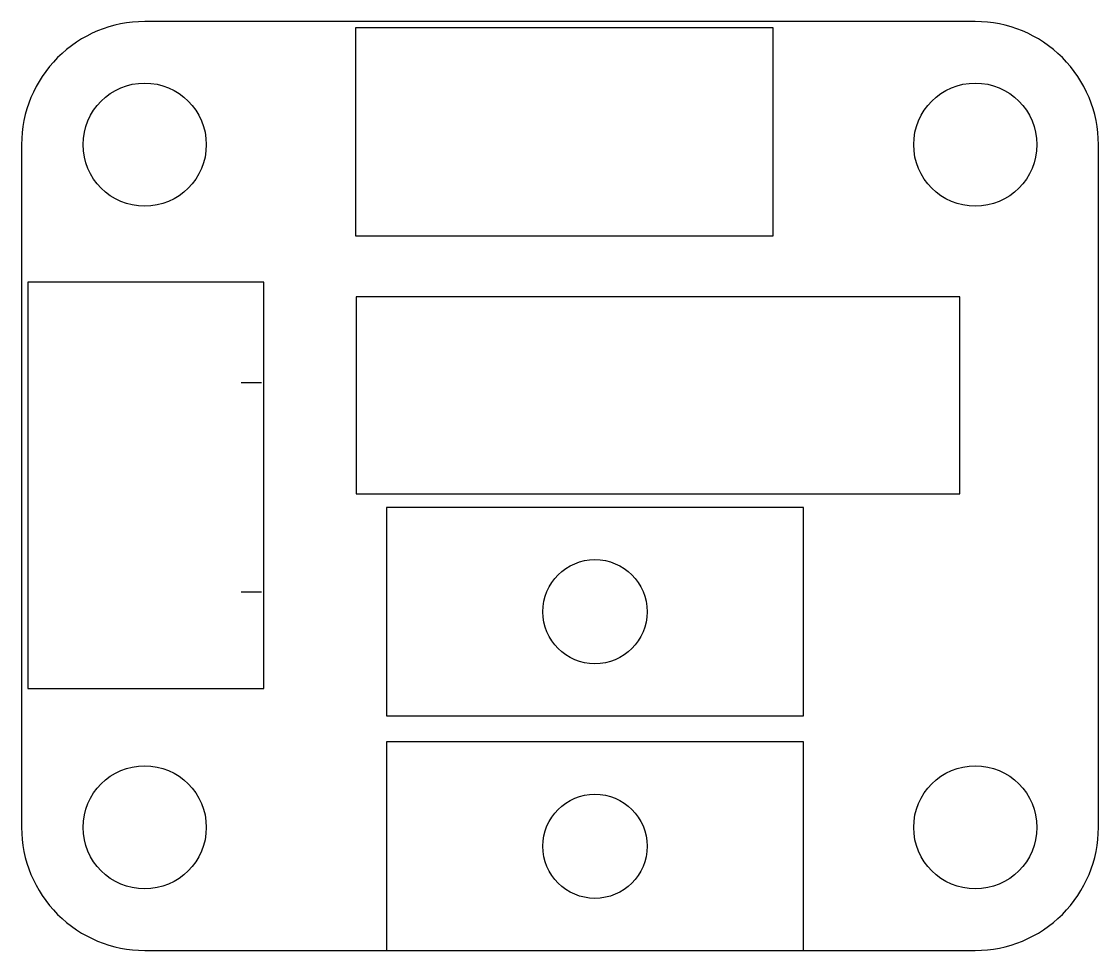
# Model space of a CAD drawing. Header units: inches. Extents: x 0 to 26.2, y 0 to 22.6.
import ezdxf

# ---------------------------------------------------------------- set-up
doc = ezdxf.new("R2010")
doc.units = ezdxf.units.IN
doc.header["$MEASUREMENT"] = 0
doc.layers.add('20', color=30, linetype='Continuous')
doc.layers.add('21', color=253, linetype='Continuous')

msp = doc.modelspace()

# ---------------------------------------------------------------- linework, layer by layer
at = {"layer": '20'}
msp.add_lwpolyline([(3, 22.636, 0.414214), (0, 19.636), (0, 3, 0.414214), (3, 0), (23.235, 0, 0.414214), (26.235, 3), (26.235, 15.847), (26.235, 19.636, 0.414214), (23.235, 22.636), (10.911, 22.636)], format="xyb", close=True, dxfattribs=at)
for centre in [(3, 19.636), (23.235, 19.636), (3, 3), (23.235, 3)]:
    msp.add_circle(centre, 1.5, dxfattribs=at)
at = {"layer": '21'}
for p, q in [((5.848, 13.831), (5.348, 13.831)), ((5.848, 8.731), (5.348, 8.731))]:
    msp.add_line(p, q, dxfattribs=at)
for points in [[(18.306, 22.487), (18.306, 17.407), (8.146, 17.407), (8.146, 22.487)], [(0.156, 16.281), (0.156, 6.381), (5.906, 6.381), (5.906, 16.281)], [(22.854, 11.131), (22.854, 15.931), (8.154, 15.931), (8.154, 11.131)], [(19.05, 10.795), (8.89, 10.795), (8.89, 5.715), (19.05, 5.715)], [(19.05, 5.08), (8.89, 5.08), (8.89, 0), (19.05, 0)]]:
    msp.add_lwpolyline(points, close=True, dxfattribs=at)
for centre in [(13.97, 8.255), (13.97, 2.54)]:
    msp.add_circle(centre, 1.27, dxfattribs=at)

doc.saveas('drawing.dxf')
